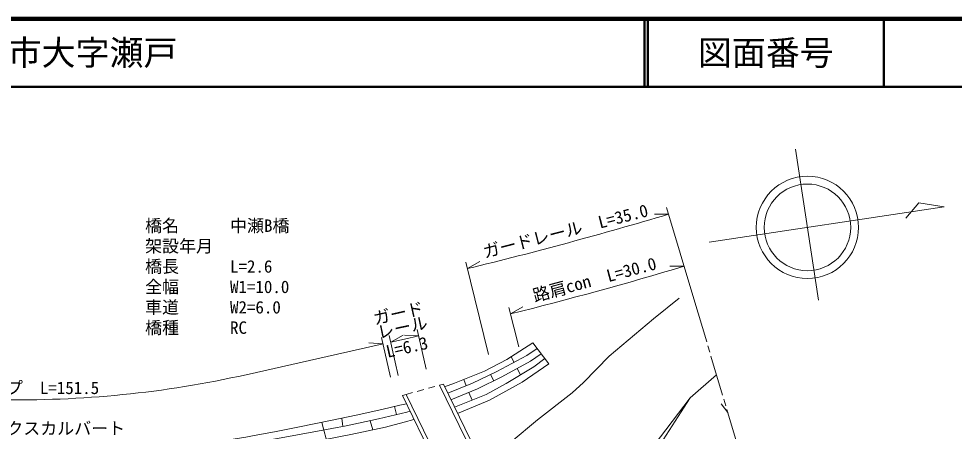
# Model space of a CAD drawing. Units: millimetres at full size, sheet at 1:1000; details may follow other scales. Extents: x 40000 to 680000, y 20000 to 380000.
# Drawn here: x 416661 to 554362, y 319309 to 380000 of the extents above; entities that cross this region are included whole.
import ezdxf
from ezdxf.enums import TextEntityAlignment as Align

# ---------------------------------------------------------------- set-up
doc = ezdxf.new("R2010")
doc.units = ezdxf.units.MM
doc.header["$LTSCALE"] = 1000
for name, color, linetype, lineweight in [('M-BGD', 7, 'Continuous', 13), ('M-BMK', 2, 'Continuous', 13), ('M-BMK-SRVR', 3, 'Continuous', 13), ('M-STR-HTXT', 7, 'Continuous', 13), ('M-STR-STR1', 1, 'Continuous', 13), ('M-TTL', 2, 'Continuous', 140), ('M-TTL-LINE', 7, 'Continuous', 50)]:
    doc.layers.add(name, color=color, linetype=linetype, lineweight=lineweight)
doc.layers.add('M-TTL-TXT', color=7, linetype='Continuous')
doc.styles.add('ＭＳ ゴシック', font='')
doc.styles.get('ＭＳ ゴシック').set_extended_font_data('MS Gothic')

msp = doc.modelspace()

# ---------------------------------------------------------------- linework, layer by layer
at = {"layer": 'M-BGD'}
for p, q in [((489144, 330279), (489568, 329445)), ((490043, 328546), (490507, 327604)), ((482171, 326917), (482501, 325996)), ((486109, 327664), (486575, 326721)), ((515483, 324229), (519373, 327593)), ((482934, 325025), (483382, 323898)), ((471959, 322939), (472257, 321757)), ((521016, 322086), (520067, 323366)), ((464212, 321230), (464387, 320016)), ((468403, 320860), (468804, 319513)), ((461293, 320623), (462223, 317050))]:
    msp.add_line(p, q, dxfattribs=at)
at = {"layer": 'M-BGD', "color": 171}
for p, q in [((479160, 326248), (478588, 326089)), ((473676, 324727), (473129, 324576))]:
    msp.add_line(p, q, dxfattribs=at)
at = {"layer": 'M-BGD'}
for points in [[(484265, 315759), (489124, 317773), (493040, 320989), (498127, 324948), (499780, 326498), (503587, 330378), (510091, 335866), (513847, 338884)], [(481265, 321923), (485931, 323869), (490781, 326519), (494690, 329240), (492323, 332321), (488487, 329857), (485227, 328156), (480816, 326368), (479344, 325871)], [(479810, 324912), (483470, 326386), (487053, 328121), (491444, 330433), (492964, 331487)], [(480279, 323949), (484207, 325541), (487770, 327316), (492002, 329605), (493573, 330694)], [(480802, 322874), (485441, 324715), (488430, 326350), (492479, 328795), (494092, 330018)], [(492113, 302496), (491259, 303116), (490517, 303732), (489650, 304591), (488862, 305566), (488142, 306651), (487278, 308288), (478588, 326089)], [(473676, 324727), (483030, 305569), (483478, 304344), (483763, 303130), (483910, 302012), (483955, 300944), (483947, 300149)], [(489129, 306225), (495308, 308248), (503496, 311343), (510632, 316683), (515483, 324229)], [(503205, 311233), (503419, 311759), (505004, 313317), (510185, 317272), (515483, 324229)], [(439250, 315974), (441580, 316187), (446526, 316862), (450840, 317539), (455836, 318425), (460645, 319334), (464837, 320098), (469626, 321122), (473789, 322126), (474258, 322255)], [(441654, 317185), (446032, 317793), (450081, 318419), (451309, 318696), (454288, 319240), (457761, 319899), (462789, 320930), (466351, 321681), (470101, 322504), (472778, 323131), (473725, 323350)], [(425201, 313464), (427737, 313461), (431358, 313706), (435745, 314118), (440983, 314609), (444937, 315087), (449329, 315794), (452997, 316454), (458417, 317405), (461747, 318076), (465552, 318837), (470624, 319891), (473402, 320657), (474839, 321061)]]:
    msp.add_lwpolyline(points, dxfattribs=at)
at = {"layer": 'M-BMK'}
for p, q in [((517918, 332466), (516030, 338791)), ((518375, 330933), (518089, 331892)), ((520263, 324609), (518547, 330358)), ((520721, 323076), (520435, 324034)), ((522609, 316752), (520892, 322501))]:
    msp.add_line(p, q, dxfattribs=at)
at = {"layer": 'M-BMK-SRVR'}
msp.add_line((531012, 360833), (534356, 338580), dxfattribs=at)
msp.add_lwpolyline([(518285, 347129), (552896, 352330), (549120, 352931), (547254, 350642)], dxfattribs=at)
for radius in [7526, 6368]:
    msp.add_circle((532744, 349302), radius, dxfattribs=at)
at = {"layer": 'M-STR-HTXT'}
for p, q in [((512311, 351248), (510223, 351250)), ((516030, 338791), (512025, 352206)), ((482728, 343238), (484529, 344294)), ((485802, 330607), (482491, 344209)), ((514600, 343582), (512512, 343585)), ((490278, 331714), (488815, 337533)), ((489059, 336563), (490852, 337632)), ((472520, 327526), (471209, 333381)), ((471427, 332405), (473248, 333428)), ((475538, 333328), (473455, 333471)), ((476645, 328453), (475316, 334304)), ((450134, 327635), (470294, 332151)), ((470294, 332151), (468211, 332299)), ((471387, 327272), (470076, 333127)), ((471427, 332405), (473891, 332957))]:
    msp.add_line(p, q, dxfattribs=at)
for centre, radius, start, end in [((341551, 923305), 597000, 283.67876, 286.62052), ((341551, 923305), 605000, 284.11184, 286.62052), ((341551, 923305), 605000, 282.63458, 282.79518), ((416661, 476930), 153001, 268.84202, 282.63454)]:
    msp.add_arc(centre, radius, start, end, dxfattribs=at)
at = {"layer": 'M-STR-STR1'}
for p, q in [((473676, 324727), (474639, 324995)), ((475314, 325182), (476277, 325449)), ((476952, 325636), (477916, 325903))]:
    msp.add_line(p, q, dxfattribs=at)
for points in [[(479160, 326248), (487818, 308460), (488827, 306623), (490109, 304937), (491404, 303708), (492803, 302735)], [(483358, 300021), (483324, 302097), (482920, 304195), (482288, 305754), (473129, 324576)]]:
    msp.add_lwpolyline(points, dxfattribs=at)
at = {"layer": 'M-TTL'}
msp.add_line((680000, 380000), (40000, 380000), dxfattribs=at)
at = {"layer": 'M-TTL-LINE'}
for p, q in [((508747, 380000), (508747, 370000)), ((509247, 380000), (509247, 370000)), ((543997, 380000), (543997, 370000)), ((40000, 370000), (680000, 370000))]:
    msp.add_line(p, q, dxfattribs=at)

# ---------------------------------------------------------------- texts
at = {"layer": 'M-STR-HTXT', "style": 'ＭＳ ゴシック'}
for s, rotation, p in [('ガードレール\u3000L=35.0', 14.38, (497497, 347343)), ('路肩con\u3000L=30.0', 15.06, (501790, 340222)), ('ガード', 12.695, (472856, 335255)), ('レール', 11.88, (473427, 333160))]:
    msp.add_text(s, height=1833, rotation=rotation, dxfattribs=at).set_placement(p, align=Align.BOTTOM_CENTER)
for s, p in [('橋名\u3000\u3000\u3000中瀬B橋', (435259, 348091)), ('架設年月\u3000', (435259, 345091)), ('橋長\u3000\u3000\u3000L=2.6', (435259, 342091)), ('全幅\u3000\u3000\u3000W1=10.0', (435259, 339091)), ('車道\u3000\u3000\u3000W2=6.0', (435259, 336091)), ('橋種\u3000\u3000\u3000RC', (435259, 333091)), ('ボックスカルバート', (409830, 318273))]:
    msp.add_text(s, height=1833, dxfattribs=at).set_placement(p, align=Align.BOTTOM_LEFT)
msp.add_text('L=6.3', height=1833, rotation=12.699, dxfattribs=at).set_placement((473599, 332584), align=Align.TOP_CENTER)
msp.add_text('ガードパイプ\u3000L=151.5', height=1833, dxfattribs=at).set_placement((415387, 324234), align=Align.BOTTOM_CENTER)
at = {"layer": 'M-TTL-TXT', "style": 'ＭＳ ゴシック'}
msp.add_text('下松市大字瀬戸', height=3666, dxfattribs=at).set_placement((405024, 375000), align=Align.MIDDLE_LEFT)
msp.add_text('図面番号', height=3666, dxfattribs=at).set_placement((526622, 375000), align=Align.MIDDLE_CENTER)

doc.saveas('drawing.dxf')
